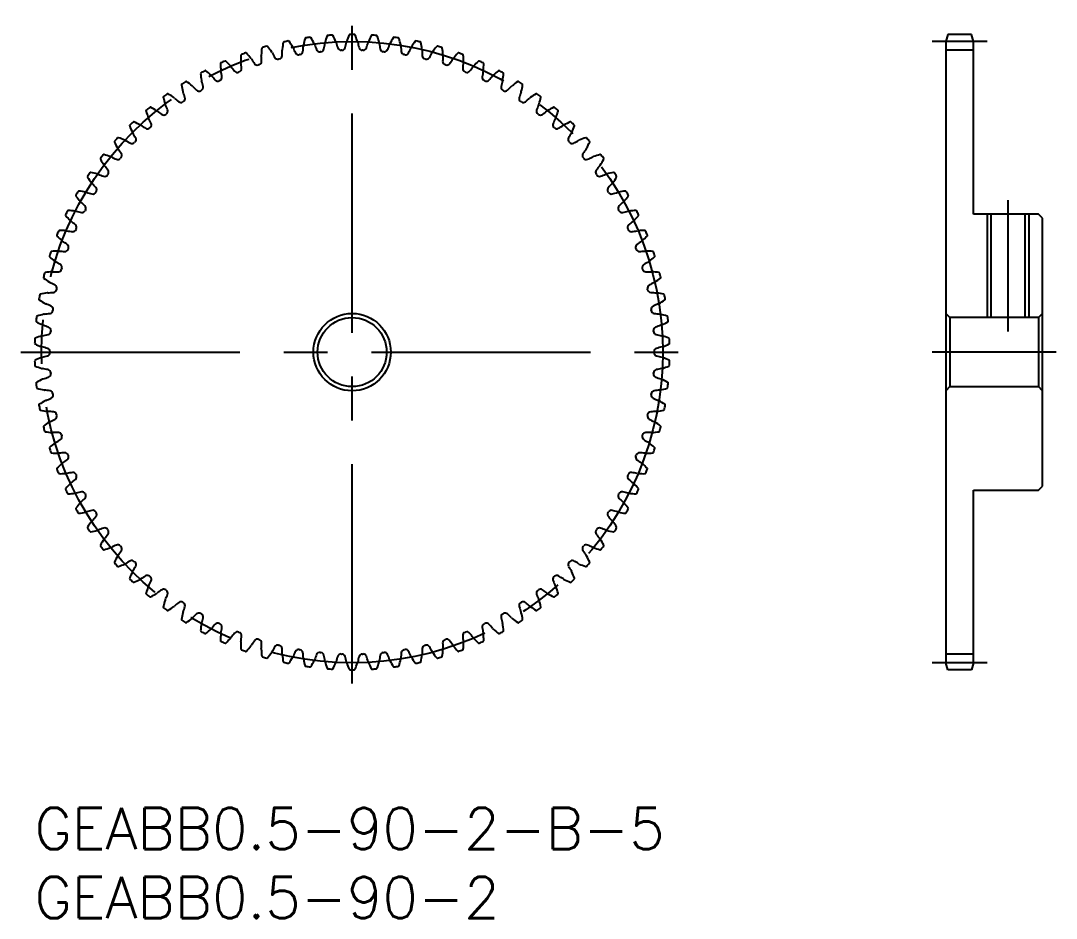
# Model space of a CAD drawing. Extents: x -1 to 74, y -8 to 57.
import ezdxf

# ---------------------------------------------------------------- set-up
doc = ezdxf.new("R2010")
doc.units = 0
doc.header["$LTSCALE"] = 0.5
doc.linetypes.add('CENTER', pattern=[50.8, 31.75, -6.35, 6.35, -6.35])
for name, color, linetype in [('MSM_CENTER', 1, 'CENTER'), ('MSM_CONTINUOUS', 7, 'CONTINUOUS'), ('MSM_NARROW', 5, 'CONTINUOUS'), ('MSM_PART_NUMBER', 7, 'CONTINUOUS')]:
    doc.layers.add(name, color=color, linetype=linetype)
doc.styles.get("Standard").update_dxf_attribs({"font": 'txt.shx', "height": 1, "bigfont": 'bigfont.shx'})

# ---------------------------------------------------------------- blocks, each defined once
blk = doc.blocks.new('*U2')
at = {"layer": 'MSM_PART_NUMBER'}
blk.add_text('GEABB0.5-90-2-B-5', height=3, dxfattribs=at).set_placement((0, -3))
blk = doc.blocks.new('*U3')
at = {"layer": 'MSM_PART_NUMBER'}
blk.add_text('GEABB0.5-90-2', height=3, dxfattribs=at).set_placement((0, -8))

msp = doc.modelspace()

# ---------------------------------------------------------------- linework, layer by layer
at = {"layer": 'MSM_CENTER'}
for p, q in [((23, 9), (23, 57)), ((69, 55.5), (65, 55.5)), ((70.5, 44), (70.5, 34.5)), ((-1, 33), (47, 33)), ((74, 33), (65, 33)), ((69, 10.5), (65, 10.5))]:
    msp.add_line(p, q, dxfattribs=at)
msp.add_circle((23, 33), 22.5, dxfattribs=at)
at = {"layer": 'MSM_CONTINUOUS'}
for p, q in [((66.134, 56), (66, 55.5)), ((66, 55.5), (66, 10.5)), ((67.866, 56), (66.134, 56)), ((68, 55.5), (67.866, 56)), ((68, 43), (68, 55.5)), ((68, 54.875), (66, 54.875)), ((72.7, 43), (68, 43)), ((69.27, 43), (69.27, 35.5)), ((71.729, 43), (71.729, 35.5)), ((73, 42.7), (72.7, 43)), ((73, 23.3), (73, 42.7)), ((66, 35.8), (66.3, 35.5)), ((66.3, 35.5), (66.3, 30.5)), ((72.7, 35.5), (66.3, 35.5)), ((72.7, 35.5), (73, 35.8)), ((72.7, 35.5), (72.7, 30.5)), ((66.3, 30.5), (66, 30.2)), ((66.3, 30.5), (72.7, 30.5)), ((73, 30.2), (72.7, 30.5)), ((72.7, 23), (73, 23.3)), ((68, 10.5), (68, 23)), ((68, 23), (72.7, 23)), ((68, 11.125), (66, 11.125)), ((66.134, 10), (66, 10.5)), ((67.866, 10), (66.134, 10)), ((68, 10.5), (67.866, 10))]:
    msp.add_line(p, q, dxfattribs=at)
for radius in [2.8, 2.5]:
    msp.add_circle((23, 33), radius, dxfattribs=at)
for centre, radius, start, end in [((23, 33), 23, 101.58564, 102.41436), ((18.391, 55.482), 0.05, 34.86339, 101.58564), ((12.278, 51.224), 7.5, 31, 34.86339), ((26.842, 53.792), 7.5, 165.13661, 169), ((19.642, 55.703), 0.05, 98.41475, 165.13661), ((23, 33), 23, 97.58564, 98.41436), ((19.97, 55.749), 0.05, 30.86339, 97.58564), ((13.575, 51.927), 7.5, 27, 30.86339), ((28.283, 53.473), 7.5, 161.13661, 165), ((21.234, 55.882), 0.05, 94.41436, 161.13661), ((23, 33), 23, 93.58564, 94.41436), ((21.565, 55.905), 0.05, 26.86339, 93.58564), ((14.919, 52.539), 7.5, 23, 26.86339), ((29.699, 53.055), 7.5, 157.13661, 161), ((22.834, 55.949), 0.05, 90.41436, 157.13661), ((23, 33), 23, 89.58564, 90.41436), ((23.166, 55.949), 0.05, 22.86339, 89.58563), ((16.301, 53.055), 7.5, 19, 22.86339), ((31.081, 52.539), 7.5, 153.13661, 157), ((24.435, 55.905), 0.05, 86.41475, 153.13661), ((23, 33), 23, 85.58564, 86.41436), ((24.766, 55.882), 0.05, 18.86339, 85.58564), ((17.717, 53.473), 7.5, 15, 18.86339), ((32.425, 51.927), 7.5, 149.13661, 153), ((26.03, 55.749), 0.05, 82.41475, 149.13661), ((23, 33), 23, 81.58564, 82.41436), ((26.358, 55.703), 0.05, 14.86339, 81.58564), ((19.158, 53.792), 7.5, 11, 14.86339), ((33.722, 51.224), 7.5, 145.13661, 149), ((27.609, 55.482), 0.05, 78.41436, 145.13661), ((23, 33), 23, 77.58564, 78.41436), ((23.911, 54.124), 7.5, 173.13661, 177), ((16.515, 55.015), 0.05, 106.41436, 173.13661), ((23, 33), 23, 105.58564, 106.41436), ((16.834, 55.106), 0.05, 38.86339, 105.58564), ((11.033, 50.432), 7.5, 35, 38.86339), ((11.013, 54.818), 6.923, 357.05104, 0.42402), ((18.351, 54.873), 0.415, 172.99958, 180.42361), ((25.383, 54.009), 7.5, 169.13661, 173), ((18.066, 55.413), 0.05, 102.41436, 169.13661), ((18.351, 54.873), 0.415, 23.57639, 31.00042), ((25.077, 57.808), 6.923, 203.57598, 206.94896), ((19.188, 54.794), 0.25, 279.92156, 353.05104), ((12.564, 55.601), 6.923, 353.05104, 356.42402), ((19.888, 55.144), 0.415, 168.99958, 176.42361), ((19.888, 55.144), 0.415, 19.57639, 27.00042), ((26.802, 57.603), 6.923, 199.57598, 202.94896), ((20.657, 55.001), 0.25, 202.94896, 276.07843), ((23, 33), 21.875, 95.92157, 96.07843), ((20.717, 55.007), 0.25, 275.92157, 349.05107), ((14.166, 56.274), 6.923, 349.05104, 352.42402), ((21.44, 55.307), 0.415, 164.99958, 172.42361), ((21.44, 55.307), 0.415, 15.57639, 23.00042), ((28.509, 57.277), 6.923, 195.57598, 198.94896), ((22.198, 55.11), 0.25, 198.94895, 272.07843), ((23, 33), 21.875, 91.92157, 92.07843), ((22.258, 55.113), 0.25, 271.92157, 345.05104), ((15.811, 56.834), 6.923, 345.05104, 348.42402), ((23, 55.361), 0.415, 160.99958, 168.42361), ((23, 55.361), 0.415, 11.57639, 19.00042), ((30.189, 56.834), 6.923, 191.57598, 194.94896), ((23.742, 55.113), 0.25, 194.94896, 268.07843), ((23, 33), 21.875, 87.92157, 88.07843), ((23.802, 55.11), 0.25, 267.92163, 341.05104), ((17.491, 57.277), 6.923, 341.05104, 344.42402), ((24.56, 55.307), 0.415, 156.99958, 164.42361), ((24.56, 55.307), 0.415, 7.57639, 15.00042), ((31.834, 56.274), 6.923, 187.57598, 190.94896), ((25.283, 55.007), 0.25, 190.94896, 264.07834), ((23, 33), 21.875, 83.92157, 84.07843), ((25.343, 55.001), 0.25, 263.92163, 337.05104), ((19.198, 57.603), 6.923, 337.05104, 340.42402), ((26.112, 55.144), 0.415, 152.99958, 160.42361), ((26.112, 55.144), 0.415, 3.57639, 11.00042), ((33.436, 55.601), 6.923, 183.57598, 186.94896), ((26.812, 54.794), 0.25, 186.94896, 260.07843), ((20.923, 57.808), 6.923, 333.05104, 336.42402), ((27.649, 54.873), 0.415, 148.99958, 156.42361), ((27.934, 55.413), 0.05, 10.86339, 77.58564), ((20.617, 54.009), 7.5, 7, 10.86339), ((27.649, 54.873), 0.415, 359.57639, 7.00042), ((34.987, 54.818), 6.923, 179.57598, 182.94896), ((34.967, 50.432), 7.5, 141.13661, 145), ((29.166, 55.106), 0.05, 74.41475, 141.13661), ((23, 33), 23, 73.58564, 74.41436), ((29.485, 55.015), 0.05, 6.86339, 73.58564), ((22.089, 54.124), 7.5, 3, 6.86339), ((23, 33), 23, 113.58564, 114.41436), ((13.817, 54.033), 0.05, 46.86339, 113.58564), ((8.723, 48.596), 7.5, 43, 46.86339), ((22.436, 54.136), 7.5, 177.13661, 181), ((15.352, 54.013), 0.415, 180.99958, 188.42361), ((14.995, 54.509), 0.05, 110.41436, 177.13662), ((23, 33), 23, 109.58564, 110.41436), ((15.307, 54.622), 0.05, 42.86339, 109.58564), ((9.846, 49.554), 7.5, 39, 42.86339), ((15.352, 54.013), 0.415, 31.57639, 39.00042), ((21.604, 57.855), 6.923, 211.57598, 214.94896), ((16.192, 54.051), 0.25, 287.92156, 1.05104), ((16.836, 54.495), 0.415, 176.99958, 184.42361), ((9.52, 53.929), 6.923, 1.05104, 4.42402), ((16.836, 54.495), 0.415, 27.57639, 35.00042), ((23.341, 57.892), 6.923, 207.57598, 210.94896), ((17.618, 54.46), 0.25, 210.94896, 284.07843), ((23, 33), 21.875, 103.92157, 104.07843), ((17.677, 54.475), 0.25, 283.92156, 357.05104), ((19.128, 54.784), 0.25, 206.94896, 280.07843), ((23, 33), 21.875, 99.92157, 100.07843), ((23, 33), 21.875, 79.92157, 80.07843), ((26.872, 54.784), 0.25, 259.92163, 333.05104), ((28.323, 54.475), 0.25, 182.94896, 256.07843), ((23, 33), 21.875, 75.92157, 76.07843), ((28.382, 54.46), 0.25, 255.92163, 329.05104), ((22.659, 57.892), 6.923, 329.05104, 332.42402), ((29.164, 54.495), 0.415, 144.99958, 152.42361), ((36.48, 53.929), 6.923, 175.57598, 178.94896), ((29.808, 54.051), 0.25, 178.94896, 252.07843), ((29.164, 54.495), 0.415, 355.57639, 3.00042), ((24.396, 57.855), 6.923, 325.05104, 328.42402), ((30.648, 54.013), 0.415, 140.99958, 148.42361), ((36.154, 49.554), 7.5, 137.13661, 141), ((30.693, 54.622), 0.05, 70.41436, 137.13661), ((23, 33), 23, 69.58564, 70.41436), ((31.005, 54.509), 0.05, 2.86339, 69.58564), ((23.564, 54.136), 7.5, 359, 2.86339), ((30.648, 54.013), 0.415, 351.57639, 359.00042), ((37.277, 48.596), 7.5, 133.13661, 137), ((32.183, 54.033), 0.05, 66.41436, 133.13661), ((23, 33), 23, 65.58564, 66.41436), ((23, 33), 23, 117.58564, 118.41436), ((12.372, 53.341), 0.05, 50.86339, 117.58564), ((7.67, 47.562), 7.5, 47, 50.86339), ((13.514, 53.898), 0.05, 114.41436, 181.13661), ((20.963, 54.046), 7.5, 181.13661, 185), ((13.905, 53.428), 0.415, 184.99958, 192.42361), ((6.738, 51.849), 6.923, 9.05104, 12.42402), ((13.905, 53.428), 0.415, 35.57639, 43.00042), ((19.873, 57.697), 6.923, 215.57598, 218.94896), ((14.684, 53.503), 0.25, 218.94896, 292.07843), ((23, 33), 21.875, 111.92157, 112.07843), ((14.74, 53.525), 0.25, 291.92156, 5.05104), ((8.093, 52.938), 6.923, 5.05104, 8.42402), ((16.134, 54.033), 0.25, 214.94895, 288.07843), ((23, 33), 21.875, 107.92157, 108.07843), ((23, 33), 21.875, 71.92157, 72.07843), ((29.866, 54.033), 0.25, 251.92163, 325.05104), ((31.26, 53.525), 0.25, 174.94896, 248.07843), ((37.907, 52.938), 6.923, 171.57598, 174.94896), ((23, 33), 21.875, 67.92157, 68.07843), ((31.316, 53.503), 0.25, 247.92163, 321.05104), ((26.127, 57.697), 6.923, 321.05104, 324.42402), ((32.095, 53.428), 0.415, 136.99958, 144.42361), ((39.262, 51.849), 6.923, 167.57598, 170.94896), ((32.095, 53.428), 0.415, 347.57639, 355.00042), ((32.486, 53.898), 0.05, 358.86339, 65.58564), ((25.037, 54.046), 7.5, 355, 358.86339), ((38.33, 47.562), 7.5, 129.13661, 133), ((33.628, 53.341), 0.05, 62.41436, 129.13661), ((23, 33), 23, 61.58564, 62.41436), ((23, 33), 23, 121.58564, 122.41436), ((10.979, 52.55), 0.05, 54.86339, 121.58564), ((6.692, 46.458), 7.5, 51, 54.86339), ((12.079, 53.185), 0.05, 118.41436, 185.13661), ((19.499, 53.852), 7.5, 185.13661, 189), ((12.502, 52.744), 0.415, 188.99958, 196.42361), ((5.463, 50.669), 6.923, 13.05104, 16.42402), ((12.502, 52.744), 0.415, 39.57639, 47.00042), ((18.158, 57.419), 6.923, 219.57598, 222.94896), ((13.274, 52.873), 0.25, 222.94896, 296.07843), ((23, 33), 21.875, 115.92157, 116.07843), ((13.328, 52.899), 0.25, 295.92159, 9.05104), ((32.672, 52.899), 0.25, 170.94896, 244.07843), ((23, 33), 21.875, 63.92157, 64.07843), ((32.726, 52.873), 0.25, 243.92162, 317.05104), ((27.842, 57.419), 6.923, 317.05104, 320.42402), ((33.498, 52.744), 0.415, 132.99958, 140.42361), ((40.537, 50.669), 6.923, 163.57598, 166.94896), ((33.498, 52.744), 0.415, 343.57639, 351.00042), ((26.501, 53.852), 7.5, 351, 354.86339), ((33.921, 53.185), 0.05, 354.86339, 61.58564), ((39.308, 46.458), 7.5, 125.13661, 129), ((35.021, 52.55), 0.05, 58.41436, 125.13661), ((23, 33), 23, 57.58564, 58.41436), ((10.698, 52.374), 0.05, 122.41436, 189.13661), ((18.053, 53.557), 7.5, 189.13661, 193), ((11.15, 51.964), 0.415, 192.99958, 200.42361), ((4.273, 49.403), 6.923, 17.05104, 20.42402), ((11.15, 51.964), 0.415, 43.57639, 51.00042), ((16.467, 57.022), 6.923, 223.57598, 226.94896), ((11.911, 52.146), 0.25, 226.94896, 300.07843), ((23, 33), 21.875, 119.92157, 120.07843), ((11.964, 52.176), 0.25, 299.92158, 13.05104), ((34.036, 52.176), 0.25, 166.94896, 240.07843), ((23, 33), 21.875, 59.92157, 60.07843), ((34.089, 52.146), 0.25, 239.92162, 313.05104), ((29.533, 57.022), 6.923, 313.05104, 316.42402), ((34.85, 51.964), 0.415, 128.99958, 136.42361), ((41.727, 49.403), 6.923, 159.57598, 162.94896), ((34.85, 51.964), 0.415, 339.57639, 347.00042), ((27.947, 53.557), 7.5, 347, 350.86339), ((35.302, 52.374), 0.05, 350.86339, 57.58564), ((9.376, 51.469), 0.05, 126.41436, 193.13661), ((16.631, 53.162), 7.5, 193.13661, 197), ((23, 33), 23, 125.58564, 126.41436), ((9.645, 51.664), 0.05, 58.86339, 125.58564), ((5.793, 45.287), 7.5, 55, 58.86339), ((9.856, 51.091), 0.415, 47.57639, 55.00042), ((14.807, 56.508), 6.923, 227.57598, 230.94896), ((10.603, 51.326), 0.25, 230.94896, 304.07843), ((23, 33), 21.875, 123.92157, 124.07843), ((10.653, 51.359), 0.25, 303.92155, 17.05104), ((35.347, 51.359), 0.25, 162.94896, 236.07843), ((23, 33), 21.875, 55.92157, 56.07843), ((35.397, 51.326), 0.25, 235.92162, 309.05104), ((31.193, 56.508), 6.923, 309.05104, 312.42402), ((36.144, 51.091), 0.415, 124.99958, 132.42361), ((40.207, 45.287), 7.5, 121.13661, 125), ((36.355, 51.664), 0.05, 54.41436, 121.13661), ((23, 33), 23, 53.58564, 54.41436), ((29.369, 53.162), 7.5, 343, 346.86339), ((36.624, 51.469), 0.05, 346.86339, 53.58564), ((8.121, 50.474), 0.05, 130.41397, 197.13661), ((15.241, 52.669), 7.5, 197.13661, 201), ((23, 33), 23, 129.58564, 130.41436), ((8.376, 50.687), 0.05, 62.86339, 129.58564), ((4.978, 44.057), 7.5, 59, 62.86339), ((8.626, 50.13), 0.415, 51.57639, 59.00042), ((13.187, 55.879), 6.923, 231.57598, 234.94896), ((9.856, 51.091), 0.415, 196.99958, 204.42361), ((3.175, 48.056), 6.923, 21.05104, 24.42402), ((23, 33), 21.875, 127.92157, 128.07843), ((9.402, 50.453), 0.25, 307.92155, 21.05104), ((36.598, 50.453), 0.25, 158.94896, 232.07843), ((42.825, 48.056), 6.923, 155.57598, 158.94896), ((23, 33), 21.875, 51.92157, 52.07843), ((36.144, 51.091), 0.415, 335.57639, 343.00042), ((32.813, 55.879), 6.923, 305.05104, 308.42402), ((37.374, 50.13), 0.415, 120.99958, 128.42361), ((41.022, 44.057), 7.5, 117.13661, 121), ((37.624, 50.687), 0.05, 50.41436, 117.13661), ((23, 33), 23, 49.58564, 50.41436), ((30.759, 52.669), 7.5, 339, 342.86339), ((37.879, 50.474), 0.05, 342.86339, 49.58564), ((23, 33), 23, 133.58564, 134.41436), ((7.177, 49.624), 0.05, 66.86339, 133.58564), ((4.25, 42.773), 7.5, 63, 66.86339), ((8.626, 50.13), 0.415, 200.99958, 208.42361), ((2.173, 46.637), 6.923, 25.05104, 28.42402), ((8.218, 49.462), 0.25, 311.92159, 25.05104), ((9.355, 50.416), 0.25, 234.94896, 308.07843), ((36.645, 50.416), 0.25, 231.92162, 305.05104), ((37.782, 49.462), 0.25, 154.94896, 228.07843), ((43.827, 46.637), 6.923, 151.57598, 154.94896), ((37.374, 50.13), 0.415, 331.57639, 339.00042), ((41.75, 42.773), 7.5, 113.13661, 117), ((38.823, 49.624), 0.05, 46.41475, 113.13661), ((23, 33), 23, 45.58564, 46.41436), ((6.939, 49.393), 0.05, 134.41397, 201.13661), ((13.887, 52.08), 7.5, 201.13661, 205), ((7.466, 49.085), 0.415, 204.99958, 212.42361), ((1.272, 45.151), 6.923, 29.05104, 32.42402), ((7.466, 49.085), 0.415, 55.57639, 63.00042), ((11.615, 55.139), 6.923, 235.57598, 238.94896), ((8.173, 49.422), 0.25, 238.94896, 312.07843), ((23, 33), 21.875, 131.92157, 132.07843), ((23, 33), 21.875, 47.92157, 48.07843), ((37.827, 49.422), 0.25, 227.92162, 301.05104), ((34.385, 55.139), 6.923, 301.05104, 304.42402), ((38.534, 49.085), 0.415, 116.99958, 124.42361), ((44.728, 45.151), 6.923, 147.57598, 150.94896), ((38.534, 49.085), 0.415, 327.57639, 335.00042), ((32.113, 52.08), 7.5, 335, 338.86339), ((39.061, 49.393), 0.05, 338.86339, 45.58564), ((5.834, 48.233), 0.05, 138.41475, 205.13661), ((12.579, 51.397), 7.5, 205.13661, 209), ((23, 33), 23, 137.58564, 138.41436), ((6.056, 48.479), 0.05, 70.86339, 137.58564), ((3.614, 41.441), 7.5, 67, 70.86339), ((6.382, 47.963), 0.415, 59.57639, 67.00042), ((10.098, 54.291), 6.923, 239.57598, 242.94896), ((7.064, 48.348), 0.25, 242.94897, 316.07843), ((23, 33), 21.875, 135.92157, 136.07843), ((7.106, 48.391), 0.25, 315.92159, 29.05107), ((38.894, 48.391), 0.25, 150.94896, 224.07843), ((23, 33), 21.875, 43.92157, 44.07843), ((38.936, 48.348), 0.25, 223.92162, 297.05104), ((35.902, 54.291), 6.923, 297.05104, 300.42402), ((39.618, 47.963), 0.415, 112.99958, 120.42361), ((42.386, 41.441), 7.5, 109.13661, 113), ((39.944, 48.479), 0.05, 42.41475, 109.13661), ((23, 33), 23, 41.58564, 42.41436), ((33.421, 51.397), 7.5, 331, 334.86339), ((40.166, 48.233), 0.05, 334.86339, 41.58564), ((23, 33), 23, 141.58564, 142.41436), ((5.018, 47.26), 0.05, 74.86339, 141.58564), ((3.072, 40.068), 7.5, 71, 74.86339), ((6.382, 47.963), 0.415, 208.99958, 216.42361), ((0.477, 43.605), 6.923, 33.05104, 36.42402), ((6.071, 47.245), 0.25, 319.92159, 33.05104), ((39.929, 47.245), 0.25, 146.94896, 220.07843), ((45.523, 43.605), 6.923, 143.57598, 146.94896), ((39.618, 47.963), 0.415, 323.57639, 331.00042), ((42.928, 40.068), 7.5, 105.13661, 109), ((40.982, 47.26), 0.05, 38.41436, 105.13661), ((23, 33), 23, 37.58564, 38.41436), ((4.813, 46.998), 0.05, 142.41436, 209.13661), ((11.321, 50.626), 7.5, 209.13661, 213), ((5.379, 46.767), 0.415, 212.99958, 220.42361), ((5.379, 46.767), 0.415, 63.57639, 71.00042), ((8.645, 53.339), 6.923, 243.57598, 246.94896), ((6.032, 47.198), 0.25, 246.94896, 320.07843), ((23, 33), 21.875, 139.92157, 140.07843), ((23, 33), 21.875, 39.92157, 40.07843), ((39.968, 47.198), 0.25, 219.92162, 293.05104), ((37.355, 53.339), 6.923, 293.05104, 296.42402), ((40.621, 46.767), 0.415, 108.99958, 116.42361), ((40.621, 46.767), 0.415, 319.57639, 327.00042), ((34.679, 50.626), 7.5, 327, 330.86339), ((41.187, 46.998), 0.05, 330.86339, 37.58564), ((23, 33), 23, 145.58564, 146.41436), ((4.067, 45.971), 0.05, 78.86339, 145.58564), ((2.628, 38.661), 7.5, 75, 78.86339), ((4.462, 45.504), 0.415, 67.57639, 75.00042), ((7.261, 52.288), 6.923, 247.57598, 250.94896), ((5.083, 45.98), 0.25, 250.94896, 324.07843), ((-0.207, 42.009), 6.923, 37.05104, 40.42402), ((23, 33), 21.875, 143.92157, 144.07843), ((5.118, 46.029), 0.25, 323.92159, 37.05104), ((40.882, 46.029), 0.25, 142.94896, 216.07843), ((23, 33), 21.875, 35.92157, 36.07843), ((46.207, 42.009), 6.923, 139.57598, 142.94896), ((40.917, 45.98), 0.25, 215.92162, 289.05104), ((38.739, 52.288), 6.923, 289.05104, 292.42402), ((41.538, 45.504), 0.415, 104.99958, 112.42361), ((43.372, 38.661), 7.5, 101.13661, 105), ((41.933, 45.971), 0.05, 34.41475, 101.13661), ((23, 33), 23, 33.58564, 34.41436), ((3.881, 45.696), 0.05, 146.41436, 213.13661), ((10.12, 49.768), 7.5, 213.13661, 217), ((4.462, 45.504), 0.415, 216.99958, 224.42361), ((-0.779, 40.368), 6.923, 41.05104, 44.42402), ((46.779, 40.368), 6.923, 135.57598, 138.94896), ((41.538, 45.504), 0.415, 315.57639, 323.00042), ((35.88, 49.768), 7.5, 323, 326.86339), ((42.119, 45.696), 0.05, 326.86339, 33.58564), ((3.042, 44.331), 0.05, 150.41436, 217.13661), ((23, 33), 23, 149.58564, 150.41436), ((8.981, 48.829), 7.5, 217.13661, 221), ((3.208, 44.618), 0.05, 82.86339, 149.58564), ((2.283, 37.226), 7.5, 79, 82.86339), ((3.634, 44.181), 0.415, 71.57639, 79.00042), ((5.954, 51.143), 6.923, 251.57598, 254.94896), ((4.221, 44.699), 0.25, 254.94896, 328.07843), ((23, 33), 21.875, 147.92157, 148.07843), ((4.253, 44.75), 0.25, 327.92159, 41.05104), ((41.747, 44.75), 0.25, 138.94896, 212.07843), ((23, 33), 21.875, 31.92157, 32.07843), ((41.779, 44.699), 0.25, 211.92162, 285.05104), ((40.046, 51.143), 6.923, 285.05104, 288.42402), ((42.366, 44.181), 0.415, 100.99958, 108.42361), ((43.717, 37.226), 7.5, 97.13661, 101), ((37.019, 48.829), 7.5, 319, 322.86339), ((42.792, 44.618), 0.05, 30.41475, 97.13661), ((23, 33), 23, 29.58564, 30.41436), ((42.958, 44.331), 0.05, 322.86339, 29.58564), ((3.634, 44.181), 0.415, 220.99958, 228.42361), ((-1.235, 38.691), 6.923, 45.05104, 48.42402), ((3.479, 43.414), 0.25, 331.92159, 45.05104), ((42.521, 43.414), 0.25, 134.94896, 208.07843), ((47.235, 38.691), 6.923, 131.57598, 134.94896), ((42.366, 44.181), 0.415, 311.57639, 319.00042), ((2.3, 42.911), 0.05, 154.41436, 221.13661), ((23, 33), 23, 153.58564, 154.41436), ((7.911, 47.812), 7.5, 221.13661, 225), ((2.446, 43.21), 0.05, 86.86339, 153.58564), ((2.038, 35.771), 7.5, 83, 86.86339), ((2.902, 42.803), 0.415, 75.57639, 83.00042), ((4.73, 49.91), 6.923, 255.57598, 258.94896), ((3.451, 43.36), 0.25, 258.94896, 332.07843), ((23, 33), 21.875, 151.92157, 152.07843), ((23, 33), 21.875, 27.92157, 28.07843), ((42.549, 43.36), 0.25, 207.92162, 281.05104), ((41.27, 49.91), 6.923, 281.05104, 284.42402), ((43.098, 42.803), 0.415, 96.99958, 104.42361), ((43.962, 35.771), 7.5, 93.13661, 97), ((38.089, 47.812), 7.5, 315, 318.86339), ((43.554, 43.21), 0.05, 26.41436, 93.13661), ((23, 33), 23, 25.58564, 26.41436), ((43.7, 42.911), 0.05, 318.86339, 25.58564), ((2.902, 42.803), 0.415, 224.99958, 232.42361), ((-1.573, 36.987), 6.923, 49.05104, 52.42402), ((2.8, 42.027), 0.25, 335.92159, 49.05104), ((43.2, 42.027), 0.25, 130.94896, 204.07843), ((47.573, 36.987), 6.923, 127.57598, 130.94896), ((43.098, 42.803), 0.415, 307.57639, 315.00042), ((1.66, 41.443), 0.05, 158.41436, 225.13661), ((23, 33), 23, 157.58564, 158.41436), ((6.915, 46.724), 7.5, 225.13661, 229), ((1.784, 41.751), 0.05, 90.86339, 157.58564), ((1.896, 34.302), 7.5, 87, 90.86339), ((2.267, 41.377), 0.415, 79.57639, 87.00042), ((3.595, 48.594), 6.923, 259.57598, 262.94896), ((2.776, 41.971), 0.25, 262.94896, 336.07843), ((23, 33), 21.875, 155.92157, 156.07843), ((23, 33), 21.875, 23.92157, 24.07843), ((43.224, 41.971), 0.25, 203.92162, 277.05104), ((42.405, 48.594), 6.923, 277.05104, 280.42402), ((43.733, 41.377), 0.415, 92.99958, 100.42361), ((44.104, 34.302), 7.5, 89.13661, 93), ((39.085, 46.724), 7.5, 311, 314.86339), ((44.216, 41.751), 0.05, 22.41436, 89.13661), ((23, 33), 23, 21.58564, 22.41436), ((44.34, 41.443), 0.05, 314.86339, 21.58564), ((2.267, 41.377), 0.415, 228.99958, 236.42361), ((-1.792, 35.263), 6.923, 53.05104, 56.42402), ((2.22, 40.596), 0.25, 339.9216, 53.05104), ((23, 33), 21.875, 159.92157, 160.07843), ((43.78, 40.596), 0.25, 126.94896, 200.07843), ((23, 33), 21.875, 19.92157, 20.07843), ((47.792, 35.263), 6.923, 123.57598, 126.94896), ((43.733, 41.377), 0.415, 303.57639, 311.00042), ((1.123, 39.934), 0.05, 162.41475, 229.13661), ((23, 33), 23, 161.58564, 162.41436), ((5.997, 45.568), 7.5, 229.13661, 233), ((1.225, 40.25), 0.05, 94.86339, 161.58564), ((1.857, 32.826), 7.5, 91, 94.86339), ((1.733, 39.91), 0.415, 83.57639, 91.00042), ((2.554, 47.202), 6.923, 263.57598, 266.94896), ((2.199, 40.539), 0.25, 266.94896, 340.07843), ((43.801, 40.539), 0.25, 199.92162, 273.05104), ((43.446, 47.202), 6.923, 273.05104, 276.42402), ((44.267, 39.91), 0.415, 88.99958, 96.42361), ((44.143, 32.826), 7.5, 85.13661, 89), ((40.003, 45.568), 7.5, 307, 310.86339), ((44.775, 40.25), 0.05, 18.41436, 85.13661), ((23, 33), 23, 17.58564, 18.41436), ((44.877, 39.934), 0.05, 310.86339, 17.58564), ((1.733, 39.91), 0.415, 232.99958, 240.42361), ((-1.889, 33.528), 6.923, 57.05104, 60.42402), ((1.724, 39.069), 0.25, 270.94896, 344.07843), ((1.74, 39.128), 0.25, 343.9216, 57.05107), ((23, 33), 21.875, 163.92157, 164.07843), ((44.26, 39.128), 0.25, 122.94896, 196.07843), ((23, 33), 21.875, 15.92157, 16.07843), ((44.276, 39.069), 0.25, 195.92162, 269.05104), ((47.889, 33.528), 6.923, 119.57598, 122.94896), ((44.267, 39.91), 0.415, 299.57639, 307.00042), ((0.692, 38.391), 0.05, 166.41436, 233.13661), ((23, 33), 23, 165.58564, 166.41436), ((5.161, 44.351), 7.5, 233.13661, 237), ((0.772, 38.713), 0.05, 98.86339, 165.58564), ((1.92, 31.352), 7.5, 95, 98.86339), ((1.303, 38.41), 0.415, 87.57639, 95.00042), ((1.613, 45.742), 6.923, 267.57598, 270.94896), ((44.387, 45.742), 6.923, 269.05104, 272.42402), ((44.697, 38.41), 0.415, 84.99958, 92.42361), ((44.08, 31.352), 7.5, 81.13661, 85), ((40.839, 44.351), 7.5, 303, 306.86339), ((45.228, 38.713), 0.05, 14.41436, 81.13661), ((23, 33), 23, 13.58564, 14.41436), ((45.308, 38.391), 0.05, 306.86339, 13.58564), ((1.303, 38.41), 0.415, 236.99958, 244.42361), ((-1.865, 31.79), 6.923, 61.05104, 64.42402), ((1.352, 37.57), 0.25, 274.94896, 348.07843), ((1.365, 37.63), 0.25, 347.9216, 61.05104), ((23, 33), 21.875, 167.92157, 168.07843), ((44.635, 37.63), 0.25, 118.94896, 192.07843), ((23, 33), 21.875, 11.92157, 12.07843), ((44.648, 37.57), 0.25, 191.92162, 265.05104), ((47.865, 31.79), 6.923, 115.57598, 118.94896), ((44.697, 38.41), 0.415, 295.57639, 303.00042), ((0.37, 36.822), 0.05, 170.41436, 237.13661), ((23, 33), 23, 169.58564, 170.41436), ((4.413, 43.079), 7.5, 237.13661, 241), ((0.428, 37.149), 0.05, 102.86339, 169.58564), ((2.087, 29.886), 7.5, 99, 102.86339), ((0.978, 36.883), 0.415, 91.57639, 99.00042), ((0.777, 44.219), 6.923, 271.57598, 274.94896), ((45.223, 44.219), 6.923, 265.05104, 268.42402), ((45.022, 36.883), 0.415, 80.99958, 88.42361), ((43.913, 29.886), 7.5, 77.13661, 81), ((41.587, 43.079), 7.5, 299, 302.86339), ((45.572, 37.149), 0.05, 10.41436, 77.13661), ((23, 33), 23, 9.58564, 10.41436), ((45.63, 36.822), 0.05, 302.86339, 9.58564), ((0.978, 36.883), 0.415, 240.99958, 248.42361), ((-1.72, 30.059), 6.923, 65.05104, 68.42402), ((1.086, 36.049), 0.25, 278.94896, 352.07843), ((1.095, 36.109), 0.25, 351.9216, 65.05107), ((23, 33), 21.875, 171.92157, 172.07843), ((44.905, 36.109), 0.25, 114.94896, 188.07843), ((23, 33), 21.875, 7.92157, 8.07843), ((44.914, 36.049), 0.25, 187.92162, 261.05104), ((47.72, 30.059), 6.923, 111.57598, 114.94896), ((45.022, 36.883), 0.415, 291.57639, 299.00042), ((23, 33), 23, 173.58564, 174.41436), ((0.194, 35.564), 0.05, 106.86339, 173.58564), ((2.355, 28.434), 7.5, 103, 106.86339), ((0.761, 35.337), 0.415, 95.57639, 103.00042), ((0.048, 42.641), 6.923, 275.57598, 278.94896), ((45.952, 42.641), 6.923, 261.05104, 264.42402), ((45.239, 35.337), 0.415, 76.99958, 84.42361), ((43.645, 28.434), 7.5, 73.13661, 77), ((45.806, 35.564), 0.05, 6.41436, 73.13661), ((23, 33), 23, 5.58564, 6.41436), ((0.159, 35.234), 0.05, 174.41436, 241.13661), ((3.755, 41.758), 7.5, 241.13661, 245), ((0.761, 35.337), 0.415, 244.99958, 252.42361), ((-1.455, 28.342), 6.923, 69.05104, 72.42402), ((0.931, 34.574), 0.25, 355.9216, 69.05107), ((23, 33), 21.875, 175.92157, 176.07843), ((45.069, 34.574), 0.25, 110.94896, 184.07843), ((23, 33), 21.875, 3.92157, 4.07843), ((47.455, 28.342), 6.923, 107.57598, 110.94896), ((45.239, 35.337), 0.415, 287.57639, 295.00042), ((42.245, 41.758), 7.5, 295, 298.86339), ((45.841, 35.234), 0.05, 298.86339, 5.58564), ((23, 33), 23, 177.58564, 178.41436), ((0.07, 33.967), 0.05, 110.86339, 177.58564), ((2.724, 27.005), 7.5, 107, 110.86339), ((0.652, 33.78), 0.415, 99.57639, 107.00042), ((-0.569, 41.017), 6.923, 279.57598, 282.94896), ((0.927, 34.513), 0.25, 282.94896, 356.07843), ((45.073, 34.513), 0.25, 183.92162, 257.05104), ((46.569, 41.017), 6.923, 257.05104, 260.42402), ((45.348, 33.78), 0.415, 72.99958, 80.42361), ((43.276, 27.005), 7.5, 69.13661, 73), ((45.93, 33.967), 0.05, 2.41436, 69.13661), ((23, 33), 23, 1.58564, 2.41436), ((0.059, 33.635), 0.05, 178.41436, 245.13661), ((3.191, 40.395), 7.5, 245.13661, 249), ((0.652, 33.78), 0.415, 248.99958, 256.42361), ((-1.07, 26.647), 6.923, 73.05104, 76.42402), ((0.875, 33.03), 0.25, 359.9216, 73.05104), ((23, 33), 21.875, 179.92157, 180.07843), ((45.125, 33.03), 0.25, 106.94896, 180.07843), ((23, 33), 21.875, 359.92157, 0.07843), ((47.07, 26.647), 6.923, 103.57598, 106.94896), ((45.348, 33.78), 0.415, 283.57639, 291.00042), ((42.809, 40.395), 7.5, 291, 294.86339), ((45.941, 33.635), 0.05, 294.86339, 1.58564), ((0.059, 32.365), 0.05, 114.86339, 181.58564), ((23, 33), 23, 181.58564, 182.41436), ((3.191, 25.605), 7.5, 111, 114.86339), ((0.652, 32.22), 0.415, 103.57639, 111.00042), ((-1.07, 39.353), 6.923, 283.57598, 286.94896), ((0.875, 32.97), 0.25, 286.94896, 0.07843), ((45.125, 32.97), 0.25, 179.92162, 253.05104), ((47.07, 39.353), 6.923, 253.05104, 256.42402), ((45.348, 32.22), 0.415, 68.99958, 76.42361), ((42.809, 25.605), 7.5, 65.13661, 69), ((45.941, 32.365), 0.05, 358.41436, 65.13661), ((23, 33), 23, 357.58564, 358.41436), ((0.07, 32.033), 0.05, 182.41436, 249.13661), ((2.724, 38.995), 7.5, 249.13661, 253), ((0.652, 32.22), 0.415, 252.99958, 260.42361), ((-0.569, 24.983), 6.923, 77.05104, 80.42402), ((0.927, 31.487), 0.25, 3.9216, 77.05104), ((23, 33), 21.875, 183.92157, 184.07843), ((23, 33), 21.875, 355.92157, 356.07843), ((45.073, 31.487), 0.25, 102.94896, 176.07843), ((46.569, 24.983), 6.923, 99.57598, 102.94896), ((45.348, 32.22), 0.415, 279.57639, 287.00042), ((43.276, 38.995), 7.5, 287, 290.86339), ((45.93, 32.033), 0.05, 290.86339, 357.58564), ((0.159, 30.766), 0.05, 118.86339, 185.58564), ((23, 33), 23, 185.58564, 186.41436), ((3.755, 24.242), 7.5, 115, 118.86339), ((0.761, 30.663), 0.415, 107.57639, 115.00042), ((-1.455, 37.658), 6.923, 287.57598, 290.94896), ((0.931, 31.426), 0.25, 290.94896, 4.07843), ((45.069, 31.426), 0.25, 175.92162, 249.05104), ((47.455, 37.658), 6.923, 249.05104, 252.42402), ((45.239, 30.663), 0.415, 64.99958, 72.42361), ((42.245, 24.242), 7.5, 61.13661, 65), ((23, 33), 23, 353.58564, 354.41436), ((45.841, 30.766), 0.05, 354.41436, 61.13661), ((0.194, 30.436), 0.05, 186.41436, 253.13661), ((2.355, 37.566), 7.5, 253.13661, 257), ((0.761, 30.663), 0.415, 256.99958, 264.42361), ((0.048, 23.359), 6.923, 81.05104, 84.42402), ((1.086, 29.951), 0.25, 7.9216, 81.05104), ((44.914, 29.951), 0.25, 98.94896, 172.07843), ((45.952, 23.359), 6.923, 95.57598, 98.94896), ((45.239, 30.663), 0.415, 275.57639, 283.00042), ((43.645, 37.566), 7.5, 283, 286.86339), ((45.806, 30.436), 0.05, 286.86339, 353.58564), ((4.413, 22.921), 7.5, 119, 122.86339), ((0.978, 29.117), 0.415, 111.57639, 119.00042), ((-1.72, 35.941), 6.923, 291.57598, 294.94896), ((1.095, 29.891), 0.25, 294.94896, 8.07843), ((23, 33), 21.875, 187.92157, 188.07843), ((44.905, 29.891), 0.25, 171.92162, 245.05104), ((23, 33), 21.875, 351.92157, 352.07843), ((47.72, 35.941), 6.923, 245.05104, 248.42402), ((45.022, 29.117), 0.415, 60.99958, 68.42361), ((41.587, 22.921), 7.5, 57.13661, 61), ((0.37, 29.178), 0.05, 122.86339, 189.58564), ((23, 33), 23, 189.58564, 190.41436), ((0.428, 28.851), 0.05, 190.41475, 257.13661), ((2.087, 36.114), 7.5, 257.13661, 261), ((0.978, 29.117), 0.415, 260.99958, 268.42361), ((0.777, 21.781), 6.923, 85.05104, 88.42402), ((1.352, 28.43), 0.25, 11.9216, 85.05104), ((44.648, 28.43), 0.25, 94.94896, 168.07843), ((45.223, 21.781), 6.923, 91.57598, 94.94896), ((45.022, 29.117), 0.415, 271.57639, 279.00042), ((43.913, 36.114), 7.5, 279, 282.86339), ((45.572, 28.851), 0.05, 282.86339, 349.58564), ((23, 33), 23, 349.58564, 350.41436), ((45.63, 29.178), 0.05, 350.41436, 57.13661), ((5.161, 21.649), 7.5, 123, 126.86339), ((1.303, 27.59), 0.415, 115.57639, 123.00042), ((-1.865, 34.21), 6.923, 295.57598, 298.94896), ((1.365, 28.37), 0.25, 298.94896, 12.07843), ((23, 33), 21.875, 191.92157, 192.07843), ((44.635, 28.37), 0.25, 167.92162, 241.05104), ((23, 33), 21.875, 347.92157, 348.07843), ((47.865, 34.21), 6.923, 241.05104, 244.42402), ((44.697, 27.59), 0.415, 56.99958, 64.42361), ((40.839, 21.649), 7.5, 53.13661, 57), ((0.692, 27.609), 0.05, 126.86339, 193.58564), ((23, 33), 23, 193.58564, 194.41436), ((0.772, 27.287), 0.05, 194.41475, 261.13661), ((1.92, 34.648), 7.5, 261.13661, 265), ((1.303, 27.59), 0.415, 264.99958, 272.42361), ((1.613, 20.258), 6.923, 89.05104, 92.42402), ((1.724, 26.931), 0.25, 15.9216, 89.05104), ((44.276, 26.931), 0.25, 90.94896, 164.07843), ((44.387, 20.258), 6.923, 87.57598, 90.94896), ((44.697, 27.59), 0.415, 267.57639, 275.00042), ((44.08, 34.648), 7.5, 275, 278.86339), ((45.228, 27.287), 0.05, 278.86339, 345.58564), ((23, 33), 23, 345.58564, 346.41436), ((45.308, 27.609), 0.05, 346.41436, 53.13661), ((5.997, 20.432), 7.5, 127, 130.86339), ((1.733, 26.09), 0.415, 119.57639, 127.00042), ((-1.889, 32.472), 6.923, 299.57598, 302.94896), ((1.74, 26.872), 0.25, 302.94896, 16.07843), ((23, 33), 21.875, 195.92157, 196.07843), ((44.26, 26.872), 0.25, 163.92162, 237.05104), ((23, 33), 21.875, 343.92157, 344.07843), ((47.889, 32.472), 6.923, 237.05104, 240.42402), ((44.267, 26.09), 0.415, 52.99958, 60.42361), ((40.003, 20.432), 7.5, 49.13661, 53), ((1.123, 26.066), 0.05, 130.86339, 197.58564), ((23, 33), 23, 197.58564, 198.41436), ((1.225, 25.75), 0.05, 198.41475, 265.13661), ((1.857, 33.174), 7.5, 265.13661, 269), ((1.733, 26.09), 0.415, 268.99958, 276.42361), ((2.554, 18.798), 6.923, 93.05104, 96.42402), ((2.199, 25.461), 0.25, 19.9216, 93.05104), ((23, 33), 21.875, 199.92157, 200.07843), ((23, 33), 21.875, 339.92157, 340.07843), ((43.801, 25.461), 0.25, 86.94896, 160.07843), ((43.446, 18.798), 6.923, 83.57598, 86.94896), ((44.267, 26.09), 0.415, 263.57639, 271.00042), ((44.143, 33.174), 7.5, 271, 274.86339), ((44.775, 25.75), 0.05, 274.86339, 341.58564), ((23, 33), 23, 341.58564, 342.41436), ((44.877, 26.066), 0.05, 342.41436, 49.13661), ((6.915, 19.276), 7.5, 131, 134.86339), ((2.267, 24.623), 0.415, 123.57639, 131.00042), ((-1.792, 30.737), 6.923, 303.57598, 306.94896), ((2.22, 25.404), 0.25, 306.94896, 20.07843), ((43.78, 25.404), 0.25, 159.92162, 233.05104), ((47.792, 30.737), 6.923, 233.05104, 236.42402), ((43.733, 24.623), 0.415, 48.99958, 56.42361), ((39.085, 19.276), 7.5, 45.13661, 49), ((1.66, 24.557), 0.05, 134.86339, 201.58564), ((23, 33), 23, 201.58564, 202.41436), ((1.784, 24.249), 0.05, 202.41475, 269.13661), ((1.896, 31.698), 7.5, 269.13661, 273), ((2.267, 24.623), 0.415, 272.99958, 280.42361), ((3.595, 17.406), 6.923, 97.05104, 100.42402), ((2.776, 24.029), 0.25, 23.9216, 97.05104), ((2.8, 23.973), 0.25, 310.94896, 24.07843), ((23, 33), 21.875, 203.92157, 204.07843), ((43.2, 23.973), 0.25, 155.92162, 229.05104), ((23, 33), 21.875, 335.92157, 336.07843), ((43.224, 24.029), 0.25, 82.94896, 156.07843), ((42.405, 17.406), 6.923, 79.57598, 82.94896), ((43.733, 24.623), 0.415, 259.57639, 267.00042), ((44.104, 31.698), 7.5, 267, 270.86339), ((44.216, 24.249), 0.05, 270.86339, 337.58564), ((23, 33), 23, 337.58564, 338.41436), ((44.34, 24.557), 0.05, 338.41436, 45.13661), ((7.911, 18.188), 7.5, 135, 138.86339), ((2.902, 23.197), 0.415, 127.57639, 135.00042), ((-1.573, 29.013), 6.923, 307.57598, 310.94896), ((47.573, 29.013), 6.923, 229.05104, 232.42402), ((43.098, 23.197), 0.415, 44.99958, 52.42361), ((38.089, 18.188), 7.5, 41.13661, 45), ((2.3, 23.089), 0.05, 138.86339, 205.58564), ((23, 33), 23, 205.58564, 206.41436), ((2.446, 22.79), 0.05, 206.41475, 273.13661), ((2.038, 30.229), 7.5, 273.13661, 277), ((2.902, 23.197), 0.415, 276.99958, 284.42361), ((4.73, 16.09), 6.923, 101.05104, 104.42402), ((3.451, 22.64), 0.25, 27.9216, 101.05104), ((3.479, 22.586), 0.25, 314.94896, 28.07843), ((23, 33), 21.875, 207.92157, 208.07843), ((42.521, 22.586), 0.25, 151.92162, 225.05104), ((23, 33), 21.875, 331.92157, 332.07843), ((42.549, 22.64), 0.25, 78.94896, 152.07843), ((41.27, 16.09), 6.923, 75.57598, 78.94896), ((43.098, 23.197), 0.415, 255.57639, 263.00042), ((43.962, 30.229), 7.5, 263, 266.86339), ((43.554, 22.79), 0.05, 266.86339, 333.58564), ((23, 33), 23, 333.58564, 334.41436), ((43.7, 23.089), 0.05, 334.41436, 41.13661), ((8.981, 17.171), 7.5, 139, 142.86339), ((3.634, 21.819), 0.415, 131.57639, 139.00042), ((-1.235, 27.309), 6.923, 311.57598, 314.94896), ((47.235, 27.309), 6.923, 225.05104, 228.42402), ((42.366, 21.819), 0.415, 40.99958, 48.42361), ((37.019, 17.171), 7.5, 37.13661, 41), ((3.042, 21.669), 0.05, 142.86339, 209.58564), ((23, 33), 23, 209.58564, 210.41436), ((3.208, 21.382), 0.05, 210.41475, 277.13661), ((2.283, 28.774), 7.5, 277.13661, 281), ((3.634, 21.819), 0.415, 280.99958, 288.42361), ((5.954, 14.857), 6.923, 105.05104, 108.42402), ((4.221, 21.301), 0.25, 31.9216, 105.05104), ((-0.779, 25.632), 6.923, 315.57598, 318.94896), ((23, 33), 21.875, 211.92157, 212.07843), ((4.253, 21.25), 0.25, 318.94896, 32.07843), ((41.747, 21.25), 0.25, 147.92162, 221.05104), ((23, 33), 21.875, 327.92157, 328.07843), ((46.779, 25.632), 6.923, 221.05104, 224.42402), ((41.779, 21.301), 0.25, 74.94896, 148.07843), ((40.046, 14.857), 6.923, 71.57598, 74.94896), ((42.366, 21.819), 0.415, 251.57639, 259.00042), ((43.717, 28.774), 7.5, 259, 262.86339), ((42.792, 21.382), 0.05, 262.86339, 329.58564), ((23, 33), 23, 329.58564, 330.41436), ((42.958, 21.669), 0.05, 330.41436, 37.13661), ((3.881, 20.304), 0.05, 146.86339, 213.58564), ((10.12, 16.232), 7.5, 143, 146.86339), ((23, 33), 23, 213.58564, 214.41436), ((4.462, 20.496), 0.415, 135.57639, 143.00042), ((7.261, 13.712), 6.923, 109.05104, 112.42402), ((5.083, 20.02), 0.25, 35.9216, 109.05104), ((40.917, 20.02), 0.25, 70.94896, 144.07843), ((38.739, 13.712), 6.923, 67.57598, 70.94896), ((41.538, 20.496), 0.415, 36.99958, 44.42361), ((35.88, 16.232), 7.5, 33.13661, 37), ((23, 33), 23, 325.58564, 326.41436), ((42.119, 20.304), 0.05, 326.41475, 33.13661), ((4.067, 20.029), 0.05, 214.41475, 281.13661), ((2.628, 27.339), 7.5, 281.13661, 285), ((4.462, 20.496), 0.415, 284.99958, 292.42361), ((5.379, 19.233), 0.415, 139.57639, 147.00042), ((-0.207, 23.991), 6.923, 319.57598, 322.94896), ((23, 33), 21.875, 215.92157, 216.07843), ((5.118, 19.971), 0.25, 322.94896, 36.07843), ((40.882, 19.971), 0.25, 143.92162, 217.05104), ((23, 33), 21.875, 323.92157, 324.07843), ((46.207, 23.991), 6.923, 217.05104, 220.42402), ((40.621, 19.233), 0.415, 32.99958, 40.42361), ((41.538, 20.496), 0.415, 247.57639, 255.00042), ((43.372, 27.339), 7.5, 255, 258.86339), ((41.933, 20.029), 0.05, 258.86339, 325.58564), ((4.813, 19.002), 0.05, 150.86339, 217.58564), ((11.321, 15.374), 7.5, 147, 150.86339), ((23, 33), 23, 217.58564, 218.41436), ((3.072, 25.932), 7.5, 285.13661, 289), ((5.379, 19.233), 0.415, 288.99958, 296.42361), ((8.645, 12.661), 6.923, 113.05104, 116.42402), ((6.032, 18.802), 0.25, 39.9216, 113.05104), ((23, 33), 21.875, 219.92157, 220.07843), ((6.071, 18.755), 0.25, 326.94896, 40.07843), ((39.929, 18.755), 0.25, 139.92162, 213.05104), ((23, 33), 21.875, 319.92157, 320.07843), ((39.968, 18.802), 0.25, 66.94896, 140.07843), ((37.355, 12.661), 6.923, 63.57598, 66.94896), ((40.621, 19.233), 0.415, 243.57639, 251.00042), ((42.928, 25.932), 7.5, 251, 254.86339), ((34.679, 15.374), 7.5, 29.13661, 33), ((23, 33), 23, 321.58564, 322.41436), ((41.187, 19.002), 0.05, 322.41475, 29.13661), ((5.018, 18.74), 0.05, 218.41436, 285.13661), ((12.579, 14.603), 7.5, 151, 154.86339), ((6.382, 18.037), 0.415, 143.57639, 151.00042), ((0.477, 22.395), 6.923, 323.57598, 326.94896), ((45.523, 22.395), 6.923, 213.05104, 216.42402), ((39.618, 18.037), 0.415, 28.99958, 36.42361), ((33.421, 14.603), 7.5, 25.13661, 29), ((40.982, 18.74), 0.05, 254.86339, 321.58564), ((5.834, 17.767), 0.05, 154.86339, 221.58564), ((23, 33), 23, 221.58564, 222.41436), ((6.056, 17.521), 0.05, 222.41436, 289.13661), ((3.614, 24.559), 7.5, 289.13661, 293), ((6.382, 18.037), 0.415, 292.99958, 300.42361), ((10.098, 11.709), 6.923, 117.05104, 120.42402), ((7.064, 17.652), 0.25, 43.9216, 117.05104), ((1.272, 20.849), 6.923, 327.57598, 330.94896), ((23, 33), 21.875, 223.92157, 224.07843), ((7.106, 17.609), 0.25, 330.94896, 44.07843), ((38.894, 17.609), 0.25, 135.92162, 209.05104), ((44.728, 20.849), 6.923, 209.05104, 212.42402), ((23, 33), 21.875, 315.92157, 316.07843), ((38.936, 17.652), 0.25, 62.94896, 136.07843), ((35.902, 11.709), 6.923, 59.57598, 62.94896), ((39.618, 18.037), 0.415, 239.57639, 247.00042), ((42.386, 24.559), 7.5, 247, 250.86339), ((39.944, 17.521), 0.05, 250.86339, 317.58564), ((23, 33), 23, 317.58564, 318.41436), ((40.166, 17.767), 0.05, 318.41475, 25.13661), ((6.939, 16.607), 0.05, 158.86339, 225.58564), ((13.887, 13.92), 7.5, 155, 158.86339), ((23, 33), 23, 225.58564, 226.41436), ((7.466, 16.915), 0.415, 147.57639, 155.00042), ((4.25, 23.227), 7.5, 293.13661, 297), ((7.466, 16.915), 0.415, 296.99958, 304.42361), ((11.615, 10.861), 6.923, 121.05104, 124.42402), ((8.173, 16.578), 0.25, 47.92154, 121.05104), ((23, 33), 21.875, 227.92157, 228.07843), ((8.218, 16.538), 0.25, 334.94896, 48.07843), ((37.782, 16.538), 0.25, 131.92161, 205.05104), ((23, 33), 21.875, 311.92157, 312.07843), ((37.827, 16.578), 0.25, 58.94896, 132.07834), ((34.385, 10.861), 6.923, 55.57598, 58.94896), ((38.534, 16.915), 0.415, 235.57639, 243.00042), ((41.75, 23.227), 7.5, 243, 246.86339), ((23, 33), 23, 313.58564, 314.41436), ((38.534, 16.915), 0.415, 24.99958, 32.42361), ((32.113, 13.92), 7.5, 21.13661, 25), ((39.061, 16.607), 0.05, 314.41436, 21.13661), ((7.177, 16.376), 0.05, 226.41475, 293.13661), ((15.241, 13.331), 7.5, 159, 162.86339), ((8.626, 15.87), 0.415, 151.57639, 159.00042), ((2.173, 19.363), 6.923, 331.57598, 334.94896), ((13.187, 10.121), 6.923, 125.05104, 128.42402), ((9.355, 15.584), 0.25, 51.9216, 125.05104), ((23, 33), 21.875, 231.92157, 232.07843), ((23, 33), 21.875, 307.92157, 308.07843), ((36.645, 15.584), 0.25, 54.94896, 128.07834), ((32.813, 10.121), 6.923, 51.57598, 54.94896), ((43.827, 19.363), 6.923, 205.05104, 208.42402), ((37.374, 15.87), 0.415, 20.99958, 28.42361), ((30.759, 13.331), 7.5, 17.13661, 21), ((38.823, 16.376), 0.05, 246.86339, 313.58564), ((8.121, 15.526), 0.05, 162.86339, 229.58564), ((23, 33), 23, 229.58564, 230.41436), ((8.376, 15.313), 0.05, 230.41475, 297.13661), ((4.978, 21.943), 7.5, 297.13661, 301), ((8.626, 15.87), 0.415, 300.99958, 308.42361), ((16.631, 12.838), 7.5, 163, 166.86339), ((9.856, 14.909), 0.415, 155.57639, 163.00042), ((3.175, 17.944), 6.923, 335.57598, 338.94896), ((9.402, 15.547), 0.25, 338.94896, 52.07843), ((36.598, 15.547), 0.25, 127.92161, 201.05104), ((42.825, 17.944), 6.923, 201.05104, 204.42402), ((36.144, 14.909), 0.415, 16.99958, 24.42361), ((29.369, 12.838), 7.5, 13.13661, 17), ((37.374, 15.87), 0.415, 231.57639, 239.00042), ((41.022, 21.943), 7.5, 239, 242.86339), ((37.624, 15.313), 0.05, 242.86339, 309.58564), ((23, 33), 23, 309.58564, 310.41436), ((37.879, 15.526), 0.05, 310.41436, 17.13661), ((9.376, 14.531), 0.05, 166.86339, 233.58564), ((23, 33), 23, 233.58564, 234.41436), ((9.645, 14.336), 0.05, 234.41475, 301.13661), ((5.793, 20.713), 7.5, 301.13661, 305), ((9.856, 14.909), 0.415, 304.99958, 312.42361), ((14.807, 9.492), 6.923, 129.05104, 132.42402), ((10.603, 14.674), 0.25, 55.9216, 129.05104), ((23, 33), 21.875, 235.92157, 236.07843), ((4.273, 16.597), 6.923, 339.57598, 342.94896), ((10.653, 14.641), 0.25, 342.94896, 56.07843), ((35.347, 14.641), 0.25, 123.92161, 197.05104), ((41.727, 16.597), 6.923, 197.05104, 200.42402), ((23, 33), 21.875, 303.92157, 304.07843), ((35.397, 14.674), 0.25, 50.94896, 124.07834), ((31.193, 9.492), 6.923, 47.57598, 50.94896), ((36.144, 14.909), 0.415, 227.57639, 235.00042), ((40.207, 20.713), 7.5, 235, 238.86339), ((36.355, 14.336), 0.05, 238.86339, 305.58564), ((23, 33), 23, 305.58564, 306.41436), ((36.624, 14.531), 0.05, 306.41436, 13.13661), ((10.698, 13.626), 0.05, 170.86339, 237.58564), ((18.053, 12.443), 7.5, 167, 170.86339), ((23, 33), 23, 237.58564, 238.41436), ((11.15, 14.036), 0.415, 159.57639, 167.00042), ((6.692, 19.542), 7.5, 305.13661, 309), ((11.15, 14.036), 0.415, 308.99958, 316.42361), ((16.467, 8.978), 6.923, 133.05104, 136.42402), ((11.911, 13.854), 0.25, 59.9216, 133.05104), ((23, 33), 21.875, 239.92157, 240.07843), ((11.964, 13.824), 0.25, 346.94896, 60.07843), ((5.463, 15.331), 6.923, 343.57598, 346.94896), ((34.036, 13.824), 0.25, 119.92161, 193.05104), ((40.537, 15.331), 6.923, 193.05104, 196.42402), ((23, 33), 21.875, 299.92157, 300.07843), ((34.089, 13.854), 0.25, 46.94896, 120.07834), ((29.533, 8.978), 6.923, 43.57598, 46.94896), ((34.85, 14.036), 0.415, 223.57639, 231.00042), ((39.308, 19.542), 7.5, 231, 234.86339), ((23, 33), 23, 301.58564, 302.41436), ((34.85, 14.036), 0.415, 12.99958, 20.42361), ((27.947, 12.443), 7.5, 9.13661, 13), ((35.302, 13.626), 0.05, 302.41436, 9.13661), ((10.979, 13.45), 0.05, 238.41436, 305.13661), ((12.079, 12.815), 0.05, 174.86339, 241.58564), ((19.499, 12.148), 7.5, 171, 174.86339), ((23, 33), 23, 241.58564, 242.41436), ((12.502, 13.256), 0.415, 163.57639, 171.00042), ((7.67, 18.438), 7.5, 309.13661, 313), ((12.502, 13.256), 0.415, 312.99958, 320.42361), ((18.158, 8.581), 6.923, 137.05104, 140.42402), ((13.274, 13.127), 0.25, 63.92161, 137.05107), ((23, 33), 21.875, 243.92157, 244.07843), ((13.328, 13.101), 0.25, 350.94896, 64.07843), ((6.738, 14.151), 6.923, 347.57598, 350.94896), ((32.672, 13.101), 0.25, 115.92161, 189.05107), ((39.262, 14.151), 6.923, 189.05104, 192.42402), ((23, 33), 21.875, 295.92157, 296.07843), ((32.726, 13.127), 0.25, 42.94896, 116.07843), ((27.842, 8.581), 6.923, 39.57598, 42.94896), ((33.498, 13.256), 0.415, 219.57639, 227.00042), ((38.33, 18.438), 7.5, 227, 230.86339), ((23, 33), 23, 297.58564, 298.41436), ((33.498, 13.256), 0.415, 8.99958, 16.42361), ((26.501, 12.148), 7.5, 5.13661, 9), ((33.921, 12.815), 0.05, 298.41436, 5.13661), ((35.021, 13.45), 0.05, 234.86339, 301.58564), ((12.372, 12.659), 0.05, 242.41475, 309.13661), ((20.963, 11.954), 7.5, 175, 178.86339), ((13.514, 12.102), 0.05, 178.86339, 245.58564), ((13.905, 12.572), 0.415, 167.57639, 175.00042), ((23, 33), 23, 245.58564, 246.41436), ((8.723, 17.404), 7.5, 313.13661, 317), ((13.905, 12.572), 0.415, 316.99958, 324.42361), ((19.873, 8.303), 6.923, 141.05104, 144.42402), ((14.684, 12.497), 0.25, 67.92161, 141.05107), ((23, 33), 21.875, 247.92157, 248.07843), ((14.74, 12.475), 0.25, 354.94896, 68.07843), ((15.352, 11.987), 0.415, 171.57639, 179.00042), ((8.093, 13.062), 6.923, 351.57598, 354.94896), ((21.604, 8.145), 6.923, 145.05104, 148.42402), ((16.134, 11.967), 0.25, 71.92161, 145.05104), ((23, 33), 21.875, 251.92157, 252.07843), ((16.192, 11.949), 0.25, 358.94896, 72.07834), ((29.808, 11.949), 0.25, 107.92161, 181.05104), ((23, 33), 21.875, 287.92157, 288.07843), ((29.866, 11.967), 0.25, 34.94896, 108.07843), ((24.396, 8.145), 6.923, 31.57598, 34.94896), ((31.26, 12.475), 0.25, 111.92161, 185.05104), ((37.907, 13.062), 6.923, 185.05104, 188.42402), ((30.648, 11.987), 0.415, 0.99958, 8.42361), ((23, 33), 21.875, 291.92157, 292.07843), ((31.316, 12.497), 0.25, 38.94896, 112.07843), ((26.127, 8.303), 6.923, 35.57598, 38.94896), ((32.095, 12.572), 0.415, 215.57639, 223.00042), ((37.277, 17.404), 7.5, 223, 226.86339), ((23, 33), 23, 293.58564, 294.41436), ((32.095, 12.572), 0.415, 4.99958, 12.42361), ((32.486, 12.102), 0.05, 294.41436, 1.13661), ((25.037, 11.954), 7.5, 1.13661, 5), ((33.628, 12.659), 0.05, 230.86339, 297.58564), ((13.817, 11.967), 0.05, 246.41475, 313.13661), ((22.436, 11.864), 7.5, 179, 182.86339), ((14.995, 11.491), 0.05, 182.86339, 249.58564), ((23, 33), 23, 249.58564, 250.41436), ((15.307, 11.378), 0.05, 250.41475, 317.13661), ((9.846, 16.446), 7.5, 317.13661, 321), ((15.352, 11.987), 0.415, 320.99958, 328.42361), ((16.836, 11.505), 0.415, 175.57639, 183.00042), ((9.52, 12.071), 6.923, 355.57598, 358.94896), ((23.911, 11.876), 7.5, 183, 186.86339), ((11.033, 15.568), 7.5, 321.13661, 325), ((16.836, 11.505), 0.415, 324.99958, 332.42361), ((23.341, 8.108), 6.923, 149.05104, 152.42402), ((17.618, 11.54), 0.25, 75.92161, 149.05104), ((23, 33), 21.875, 255.92157, 256.07843), ((17.677, 11.525), 0.25, 2.94896, 76.07834), ((11.013, 11.182), 6.923, 359.57598, 2.94896), ((25.077, 8.192), 6.923, 153.05104, 156.42402), ((19.128, 11.216), 0.25, 79.92161, 153.05104), ((23, 33), 21.875, 259.92157, 260.07843), ((19.188, 11.206), 0.25, 6.94896, 80.07834), ((26.812, 11.206), 0.25, 99.92161, 173.05104), ((23, 33), 21.875, 279.92157, 280.07843), ((26.872, 11.216), 0.25, 26.94896, 100.07834), ((20.923, 8.192), 6.923, 23.57598, 26.94896), ((34.987, 11.182), 6.923, 177.05104, 180.42402), ((28.323, 11.525), 0.25, 103.92161, 177.05104), ((23, 33), 21.875, 283.92157, 284.07843), ((28.382, 11.54), 0.25, 30.94896, 104.07843), ((22.659, 8.108), 6.923, 27.57598, 30.94896), ((29.164, 11.505), 0.415, 207.57639, 215.00042), ((34.967, 15.568), 7.5, 215, 218.86339), ((22.089, 11.876), 7.5, 353.13661, 357), ((36.48, 12.071), 6.923, 181.05104, 184.42402), ((29.164, 11.505), 0.415, 356.99958, 4.42361), ((30.648, 11.987), 0.415, 211.57639, 219.00042), ((36.154, 16.446), 7.5, 219, 222.86339), ((30.693, 11.378), 0.05, 222.86339, 289.58564), ((23, 33), 23, 289.58564, 290.41436), ((31.005, 11.491), 0.05, 290.41475, 357.13661), ((23.564, 11.864), 7.5, 357.13661, 1), ((32.183, 11.967), 0.05, 226.86339, 293.58564), ((16.515, 10.985), 0.05, 186.86339, 253.58564), ((23, 33), 23, 253.58564, 254.41436), ((16.834, 10.894), 0.05, 254.41475, 321.13661), ((18.351, 11.127), 0.415, 179.57639, 187.00042), ((25.383, 11.991), 7.5, 187, 190.86339), ((18.066, 10.587), 0.05, 190.86339, 257.58564), ((23, 33), 23, 257.58564, 258.41436), ((12.278, 14.776), 7.5, 325.13661, 329), ((18.351, 11.127), 0.415, 328.99958, 336.42361), ((12.564, 10.399), 6.923, 3.57598, 6.94896), ((19.888, 10.856), 0.415, 183.57639, 191.00042), ((26.842, 12.208), 7.5, 191, 194.86339), ((13.575, 14.073), 7.5, 329.13661, 333), ((19.888, 10.856), 0.415, 332.99958, 340.42361), ((26.802, 8.397), 6.923, 157.05104, 160.42402), ((20.657, 10.999), 0.25, 83.92161, 157.05104), ((23, 33), 21.875, 263.92157, 264.07843), ((20.717, 10.993), 0.25, 10.94896, 84.07834), ((14.166, 9.726), 6.923, 7.57598, 10.94896), ((21.44, 10.693), 0.415, 187.57639, 195.00042), ((28.283, 12.527), 7.5, 195, 198.86339), ((14.919, 13.461), 7.5, 333.13661, 337), ((21.44, 10.693), 0.415, 336.99958, 344.42361), ((28.509, 8.723), 6.923, 161.05104, 164.42402), ((22.198, 10.89), 0.25, 87.92161, 161.05104), ((23, 33), 21.875, 267.92157, 268.07843), ((22.258, 10.887), 0.25, 14.94896, 88.07834), ((15.811, 9.166), 6.923, 11.57598, 14.94896), ((23, 10.639), 0.415, 191.57639, 199.00042), ((29.699, 12.945), 7.5, 199, 202.86339), ((16.301, 12.945), 7.5, 337.13661, 341), ((23, 10.639), 0.415, 340.99958, 348.42361), ((30.189, 9.166), 6.923, 165.05104, 168.42402), ((23.742, 10.887), 0.25, 91.92161, 165.05104), ((23, 33), 21.875, 271.92157, 272.07843), ((23.802, 10.89), 0.25, 18.94896, 92.07843), ((17.491, 8.723), 6.923, 15.57598, 18.94896), ((24.56, 10.693), 0.415, 195.57639, 203.00042), ((31.081, 13.461), 7.5, 203, 206.86339), ((17.717, 12.527), 7.5, 341.13661, 345), ((24.56, 10.693), 0.415, 344.99958, 352.42361), ((31.834, 9.726), 6.923, 169.05104, 172.42402), ((25.283, 10.993), 0.25, 95.92161, 169.05104), ((23, 33), 21.875, 275.92157, 276.07843), ((25.343, 10.999), 0.25, 22.94896, 96.07843), ((19.198, 8.397), 6.923, 19.57598, 22.94896), ((26.112, 10.856), 0.415, 199.57639, 207.00042), ((32.425, 14.073), 7.5, 207, 210.86339), ((19.158, 12.208), 7.5, 345.13661, 349), ((26.112, 10.856), 0.415, 348.99958, 356.42361), ((33.436, 10.399), 6.923, 173.05104, 176.42402), ((27.649, 11.127), 0.415, 203.57639, 211.00042), ((33.722, 14.776), 7.5, 211, 214.86339), ((23, 33), 23, 281.58564, 282.41436), ((27.934, 10.587), 0.05, 282.41436, 349.13661), ((20.617, 11.991), 7.5, 349.13661, 353), ((27.649, 11.127), 0.415, 352.99958, 0.42361), ((29.166, 10.894), 0.05, 218.86339, 285.58564), ((23, 33), 23, 285.58564, 286.41436), ((29.485, 10.985), 0.05, 286.41436, 353.13661), ((18.391, 10.518), 0.05, 258.41475, 325.13661), ((19.642, 10.297), 0.05, 194.86339, 261.58564), ((23, 33), 23, 261.58564, 262.41436), ((19.97, 10.251), 0.05, 262.41475, 329.13661), ((21.234, 10.118), 0.05, 198.86339, 265.58564), ((23, 33), 23, 265.58564, 266.41436), ((21.565, 10.095), 0.05, 266.41436, 333.13661), ((22.834, 10.051), 0.05, 202.86339, 269.58564), ((23, 33), 23, 269.58564, 270.41436), ((23.166, 10.051), 0.05, 270.41475, 337.13661), ((24.435, 10.095), 0.05, 206.86339, 273.58564), ((23, 33), 23, 273.58564, 274.41436), ((24.766, 10.118), 0.05, 274.41436, 341.13661), ((26.03, 10.251), 0.05, 210.86339, 277.58564), ((23, 33), 23, 277.58564, 278.41436), ((26.358, 10.297), 0.05, 278.41436, 345.13661), ((27.609, 10.518), 0.05, 214.86339, 281.58564)]:
    msp.add_arc(centre, radius, start, end, dxfattribs=at)
at = {"layer": 'MSM_NARROW'}
for p, q in [((69, 43), (69, 35.5)), ((72, 43), (72, 35.5))]:
    msp.add_line(p, q, dxfattribs=at)

# ---------------------------------------------------------------- block references
at = {"layer": 'MSM_CONTINUOUS'}
for name in ['*U2', '*U3']:
    msp.add_blockref(name, (0, 0), dxfattribs=at)

doc.saveas('drawing.dxf')
